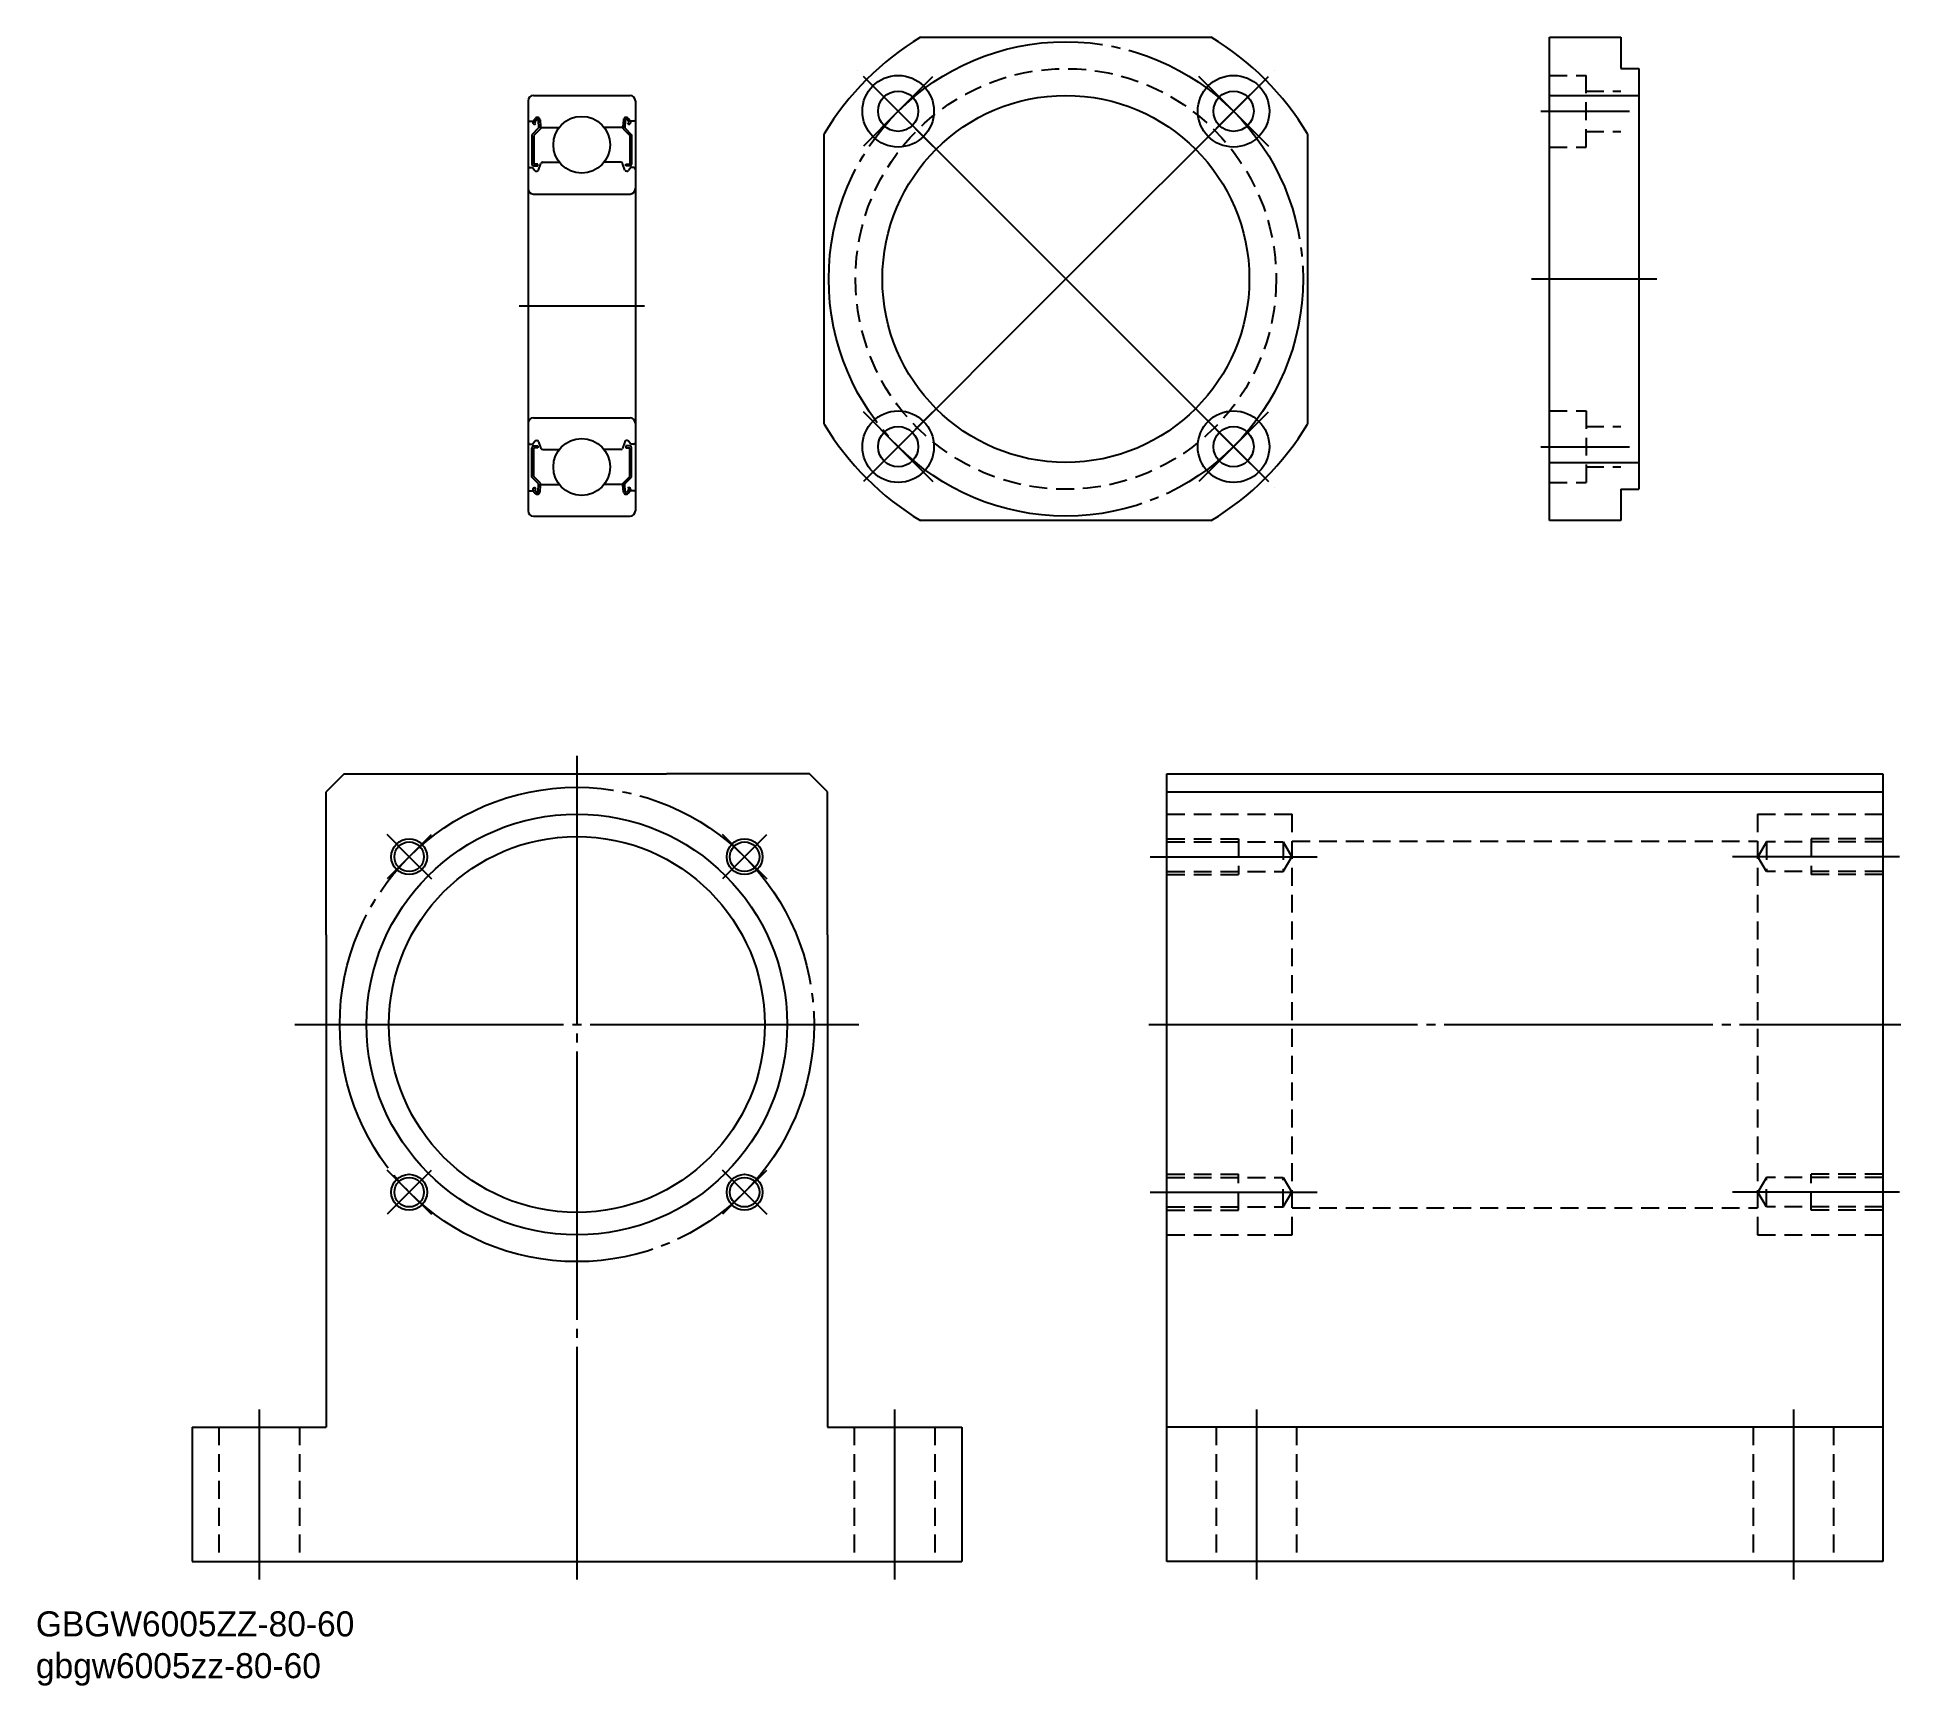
# Model space of a CAD drawing. Extents: x -157 to 51, y -46 to 138.
import ezdxf

# ---------------------------------------------------------------- set-up
doc = ezdxf.new("R2010")
doc.units = 0
doc.linetypes.add('CENTER', pattern=[33, 30, -1, 1, -1])
doc.linetypes.add('DASHED', pattern=[3, 2, -1])
doc.layers.get('0').update_dxf_attribs({"linetype": 'CONTINUOUS'})
doc.layers.add('CENTER', color=7, linetype='CONTINUOUS')

# ---------------------------------------------------------------- blocks, each defined once
blk = doc.blocks.new('*U2')
at = {"linetype": 'CONTINUOUS'}
for s, p in [('GBGW6005ZZ-80-60', (-157.16, -40.84)), ('gbgw6005zz-80-60', (-157.16, -45.51))]:
    blk.add_text(s, height=2.8, dxfattribs=at).set_placement(p)

msp = doc.modelspace()

# ---------------------------------------------------------------- linework, layer by layer
at = {"color": 7, "linetype": 'CONTINUOUS'}
for p, q in [((-58.29, 137.83), (-25.84, 137.83)), ((11.96, 83.83), (11.96, 137.83)), ((11.96, 137.83), (19.96, 137.83)), ((19.96, 137.83), (19.96, 134.33)), ((19.96, 134.33), (21.96, 134.33)), ((21.96, 134.33), (21.96, 87.33)), ((11.96, 131.33), (21.96, 131.33)), ((-69.07, 94.61), (-69.07, 127.06)), ((-15.07, 127.06), (-15.07, 94.61)), ((11.96, 90.33), (21.96, 90.33)), ((19.96, 87.33), (21.96, 87.33)), ((19.96, 87.33), (19.96, 83.83)), ((-25.84, 83.83), (-58.29, 83.83)), ((19.96, 83.83), (11.96, 83.83)), ((-122.71, 55.53), (-124.71, 53.53)), ((-122.71, 55.53), (-106.71, 55.53)), ((-106.71, 55.53), (-86.71, 55.53)), ((-70.71, 55.53), (-86.71, 55.53)), ((-68.71, 53.53), (-70.71, 55.53)), ((-30.78, -32.47), (-30.78, 55.53)), ((-30.78, -32.47), (-30.78, 55.53)), ((-30.78, 55.53), (49.22, 55.53)), ((49.22, 55.53), (49.22, -32.47)), ((-124.71, 37.53), (-124.71, 53.53)), ((-68.71, 37.53), (-68.71, 53.53)), ((-30.78, 53.53), (49.22, 53.53)), ((-124.71, 37.53), (-124.71, -17.47)), ((-68.71, 37.53), (-68.71, -17.47)), ((-139.71, -17.47), (-124.71, -17.47)), ((-139.71, -17.47), (-139.71, -32.47)), ((-68.71, -17.47), (-53.71, -17.47)), ((-53.71, -17.47), (-53.71, -32.47)), ((49.22, -17.47), (-30.78, -17.47)), ((-139.71, -32.47), (-53.71, -32.47)), ((49.22, -32.47), (-30.78, -32.47))]:
    msp.add_line(p, q, dxfattribs=at)
at = {"color": 3, "linetype": 'DASHED'}
for p, q in [((11.96, 133.57), (16.06, 133.57)), ((16.06, 125.57), (16.06, 133.57)), ((16.06, 131.82), (19.96, 131.82)), ((16.06, 127.32), (19.96, 127.32)), ((11.96, 125.57), (16.06, 125.57)), ((11.96, 96.09), (16.06, 96.09)), ((16.06, 96.09), (16.06, 88.09)), ((16.06, 94.34), (19.96, 94.34)), ((16.06, 89.84), (19.96, 89.84)), ((11.96, 88.09), (16.06, 88.09)), ((-30.78, 51.03), (-16.78, 51.03)), ((-16.78, 4.03), (-16.78, 51.03)), ((35.22, 51.03), (49.22, 51.03)), ((35.22, 51.03), (35.22, 4.03)), ((-30.78, 48.27), (-22.78, 48.27)), ((-30.78, 47.92), (-17.78, 47.92)), ((-22.78, 48.27), (-22.78, 44.27)), ((-17.78, 47.92), (-17.78, 44.62)), ((-17.78, 47.92), (-16.83, 46.27)), ((-16.78, 48.03), (35.22, 48.03)), ((36.22, 47.92), (35.27, 46.27)), ((36.22, 47.92), (36.22, 44.62)), ((49.22, 47.92), (36.22, 47.92)), ((41.22, 48.27), (41.22, 44.27)), ((49.22, 48.27), (41.22, 48.27)), ((-17.78, 44.62), (-16.83, 46.27)), ((36.22, 44.62), (35.27, 46.27)), ((-30.78, 44.62), (-17.78, 44.62)), ((-30.78, 44.27), (-22.78, 44.27)), ((49.22, 44.62), (36.22, 44.62)), ((49.22, 44.27), (41.22, 44.27)), ((-30.78, 10.79), (-22.78, 10.79)), ((-30.78, 10.44), (-17.78, 10.44)), ((-22.78, 6.79), (-22.78, 10.79)), ((-17.78, 7.14), (-17.78, 10.44)), ((-17.78, 10.44), (-16.83, 8.79)), ((36.22, 10.44), (35.27, 8.79)), ((36.22, 7.14), (36.22, 10.44)), ((49.22, 10.44), (36.22, 10.44)), ((41.22, 6.79), (41.22, 10.79)), ((49.22, 10.79), (41.22, 10.79)), ((-17.78, 7.14), (-16.83, 8.79)), ((36.22, 7.14), (35.27, 8.79)), ((-30.78, 7.14), (-17.78, 7.14)), ((-30.78, 6.79), (-22.78, 6.79)), ((-16.78, 7.03), (35.22, 7.03)), ((49.22, 7.14), (36.22, 7.14)), ((49.22, 6.79), (41.22, 6.79)), ((-30.78, 4.03), (-16.78, 4.03)), ((35.22, 4.03), (49.22, 4.03)), ((-136.71, -17.47), (-136.71, -32.47)), ((-127.71, -17.47), (-127.71, -32.47)), ((-65.71, -17.47), (-65.71, -32.47)), ((-56.71, -17.47), (-56.71, -32.47)), ((-25.28, -17.47), (-25.28, -32.47)), ((-16.28, -17.47), (-16.28, -32.47)), ((34.72, -17.47), (34.72, -32.47)), ((43.72, -17.47), (43.72, -32.47))]:
    msp.add_line(p, q, dxfattribs=at)
for p, q in [((-101.57, 131.32), (-90.77, 131.32)), ((-102.17, 130.72), (-102.17, 84.92)), ((-90.17, 130.72), (-90.17, 84.92)), ((-102.07, 128.47), (-101.61, 128.47)), ((-100.98, 127.7), (-101.73, 126.95)), ((-101.61, 128.47), (-101.36, 128.77)), ((-101.43, 128.06), (-101.58, 128.19)), ((-100.78, 127.62), (-101.53, 126.87)), ((-101.45, 128.34), (-101.2, 128.64)), ((-101.3, 128.21), (-101.45, 128.34)), ((-101.43, 128.06), (-101.3, 128.21)), ((-101.03, 128.58), (-100.98, 127.7)), ((-100.83, 128.6), (-100.76, 127.86)), ((-100.78, 128.09), (-100.78, 127.62)), ((-100.66, 127.77), (-98.67, 127.77)), ((-91.67, 127.77), (-93.66, 127.77)), ((-91.5, 128.6), (-91.57, 127.86)), ((-91.55, 128.09), (-91.55, 127.62)), ((-91.55, 127.62), (-90.8, 126.87)), ((-91.31, 128.58), (-91.35, 127.7)), ((-91.35, 127.7), (-90.6, 126.95)), ((-90.88, 128.34), (-91.13, 128.64)), ((-91.03, 128.21), (-90.88, 128.34)), ((-90.9, 128.06), (-91.03, 128.21)), ((-90.73, 128.47), (-90.98, 128.77)), ((-90.9, 128.06), (-90.75, 128.19)), ((-90.27, 128.47), (-90.73, 128.47)), ((-101.73, 126.95), (-101.73, 123.67)), ((-101.53, 126.87), (-101.53, 123.67)), ((-90.8, 126.87), (-90.8, 123.67)), ((-90.6, 126.95), (-90.6, 123.67)), ((-101.97, 123.27), (-101.67, 123.27)), ((-101.67, 123.27), (-101.39, 122.94)), ((-101.08, 123.67), (-101.53, 123.67)), ((-101.53, 123.47), (-101.08, 123.47)), ((-101.24, 122.87), (-101.17, 122.87)), ((-101.08, 123.47), (-101.08, 123.67)), ((-100.98, 123), (-100.72, 123.74)), ((-100.53, 123.87), (-98.67, 123.87)), ((-91.8, 123.87), (-93.66, 123.87)), ((-91.35, 123), (-91.62, 123.74)), ((-91.25, 123.47), (-91.25, 123.67)), ((-91.25, 123.67), (-90.8, 123.67)), ((-90.8, 123.47), (-91.25, 123.47)), ((-91.1, 122.87), (-91.16, 122.87)), ((-90.67, 123.27), (-90.94, 122.94)), ((-90.37, 123.27), (-90.67, 123.27)), ((-101.57, 120.32), (-90.77, 120.32)), ((-101.57, 95.32), (-90.77, 95.32)), ((-101.97, 92.37), (-101.67, 92.37)), ((-101.73, 88.69), (-101.73, 91.97)), ((-101.67, 92.37), (-101.39, 92.7)), ((-101.53, 92.17), (-101.08, 92.17)), ((-101.53, 88.77), (-101.53, 91.97)), ((-101.08, 91.97), (-101.53, 91.97)), ((-101.24, 92.77), (-101.17, 92.77)), ((-101.08, 92.17), (-101.08, 91.97)), ((-100.98, 92.64), (-100.72, 91.9)), ((-100.53, 91.77), (-98.67, 91.77)), ((-91.8, 91.77), (-93.66, 91.77)), ((-91.35, 92.64), (-91.62, 91.9)), ((-91.25, 92.17), (-91.25, 91.97)), ((-90.8, 92.17), (-91.25, 92.17)), ((-91.25, 91.97), (-90.8, 91.97)), ((-91.1, 92.77), (-91.16, 92.77)), ((-90.67, 92.37), (-90.94, 92.7)), ((-90.8, 88.77), (-90.8, 91.97)), ((-90.37, 92.37), (-90.67, 92.37)), ((-90.6, 88.69), (-90.6, 91.97)), ((-100.98, 87.94), (-101.73, 88.69)), ((-101.43, 87.58), (-101.58, 87.45)), ((-100.78, 88.02), (-101.53, 88.77)), ((-101.43, 87.58), (-101.3, 87.43)), ((-101.03, 87.06), (-100.98, 87.94)), ((-100.83, 87.04), (-100.76, 87.78)), ((-100.78, 87.55), (-100.78, 88.02)), ((-100.66, 87.87), (-98.67, 87.87)), ((-91.67, 87.87), (-93.66, 87.87)), ((-91.5, 87.04), (-91.57, 87.78)), ((-91.55, 88.02), (-90.8, 88.77)), ((-91.55, 87.55), (-91.55, 88.02)), ((-91.35, 87.94), (-90.6, 88.69)), ((-91.31, 87.06), (-91.35, 87.94)), ((-90.9, 87.58), (-91.03, 87.43)), ((-90.9, 87.58), (-90.75, 87.45)), ((-102.07, 87.17), (-101.61, 87.17)), ((-101.61, 87.17), (-101.36, 86.87)), ((-101.3, 87.43), (-101.45, 87.3)), ((-101.45, 87.3), (-101.2, 87)), ((-90.88, 87.3), (-91.13, 87)), ((-91.03, 87.43), (-90.88, 87.3)), ((-90.73, 87.17), (-90.98, 86.87)), ((-90.27, 87.17), (-90.73, 87.17)), ((-101.57, 84.32), (-90.77, 84.32)), ((-98.67, 84.32), (-98.67, 84.32)), ((-96.17, 84.32), (-96.17, 84.32))]:
    msp.add_line(p, q)
msp.add_circle((-42.07, 110.83), 23.5, dxfattribs=at)
at = {"color": 7, "linetype": 'CONTINUOUS'}
for centre, radius in [((-60.81, 129.57), 4), ((-23.33, 129.57), 4), ((-60.81, 129.57), 2.25), ((-42.07, 110.83), 20.5), ((-23.33, 129.57), 2.25), ((-60.81, 92.09), 4), ((-23.33, 92.09), 4), ((-60.81, 92.09), 2.25), ((-23.33, 92.09), 2.25), ((-96.71, 27.53), 23.5), ((-96.71, 27.53), 21), ((-115.45, 46.27), 1.65), ((-77.97, 46.27), 1.65), ((-115.45, 8.79), 1.65), ((-77.97, 8.79), 1.65)]:
    msp.add_circle(centre, radius, dxfattribs=at)
for centre in [(-96.17, 125.82), (-96.17, 89.82)]:
    msp.add_circle(centre, 3.17)
at = {"color": 3, "linetype": 'CONTINUOUS'}
for centre in [(-115.45, 46.27), (-77.97, 46.27), (-115.45, 8.79), (-77.97, 8.79)]:
    msp.add_circle(centre, 2, dxfattribs=at)
at = {"color": 7, "linetype": 'CONTINUOUS'}
for start, end in [(121.0027, 148.9973), (31.0027, 58.9973), (211.0027, 238.9973), (301.0027, 328.9973)]:
    msp.add_arc((-42.07, 110.83), 31.5, start, end, dxfattribs=at)
for centre, radius, start, end in [((-101.57, 130.72), 0.6, 90, 180), ((-90.77, 130.72), 0.6, 0, 90), ((-102.07, 128.57), 0.1, 180, 270), ((-101.45, 128.34), 0.2, 140.0012, 230.0863), ((-101.13, 128.57), 0.3, 4.9967, 140.0012), ((-101.13, 128.57), 0.1, 2.8198, 140.0023), ((-100.66, 127.87), 0.1, 184.9967, 270), ((-91.67, 127.87), 0.1, 270, 355.0033), ((-91.21, 128.57), 0.3, 39.9988, 175.0033), ((-91.21, 128.57), 0.1, 39.9977, 177.1802), ((-90.88, 128.34), 0.2, 309.9137, 39.9988), ((-90.27, 128.57), 0.1, 270, 0), ((-101.97, 123.07), 0.2, 90, 180), ((-101.53, 123.67), 0.2, 180, 270), ((-101.24, 123.07), 0.2, 219.9945, 270), ((-101.17, 123.07), 0.2, 270, 339.9921), ((-100.53, 123.67), 0.2, 90, 159.9921), ((-91.8, 123.67), 0.2, 20.0079, 90), ((-91.16, 123.07), 0.2, 200.0079, 270), ((-91.1, 123.07), 0.2, 270, 320.0055), ((-90.8, 123.67), 0.2, 270, 0), ((-90.37, 123.07), 0.2, 0, 90), ((-101.57, 120.92), 0.6, 180, 270), ((-90.77, 120.92), 0.6, 270, 0), ((-101.57, 94.72), 0.6, 90, 180), ((-90.77, 94.72), 0.6, 0, 90), ((-101.97, 92.57), 0.2, 180, 270), ((-101.53, 91.97), 0.2, 90, 180), ((-101.24, 92.57), 0.2, 90, 140.0055), ((-101.17, 92.57), 0.2, 20.0079, 90), ((-100.53, 91.97), 0.2, 200.0079, 270), ((-91.8, 91.97), 0.2, 270, 339.9921), ((-91.16, 92.57), 0.2, 90, 159.9921), ((-91.1, 92.57), 0.2, 39.9945, 90), ((-90.8, 91.97), 0.2, 0, 90), ((-90.37, 92.57), 0.2, 270, 0), ((-100.66, 87.77), 0.1, 90, 175.0033), ((-91.67, 87.77), 0.1, 4.9967, 90), ((-102.07, 87.07), 0.1, 90, 180), ((-101.45, 87.3), 0.2, 129.9137, 219.9988), ((-101.13, 87.07), 0.3, 219.9988, 355.0033), ((-101.13, 87.06), 0.1, 219.9977, 357.1802), ((-91.21, 87.07), 0.3, 184.9967, 320.0012), ((-91.21, 87.06), 0.1, 182.8198, 320.0023), ((-90.88, 87.3), 0.2, 320.0012, 50.0863), ((-90.27, 87.07), 0.1, 0, 90), ((-101.57, 84.92), 0.6, 180, 270), ((-90.77, 84.92), 0.6, 270, 0)]:
    msp.add_arc(centre, radius, start, end)
at = {"layer": 'CENTER', "color": 1, "linetype": 'CENTER'}
for p, q in [((-42.07, 110.83), (-65.4, 134.17)), ((-60.81, 129.57), (-64.7, 133.46)), ((-60.81, 129.57), (-56.92, 133.46)), ((-42.07, 110.83), (-18.73, 134.17)), ((-23.33, 129.57), (-27.22, 133.46)), ((-23.33, 129.57), (-19.44, 133.46)), ((-60.81, 129.57), (-64.7, 125.68)), ((-60.81, 129.57), (-56.92, 125.68)), ((-23.33, 129.57), (-27.22, 125.68)), ((-23.33, 129.57), (-19.44, 125.68)), ((11.01, 129.57), (20.93, 129.57)), ((-42.07, 110.83), (-65.4, 87.5)), ((-42.07, 110.83), (-18.73, 87.5)), ((9.96, 110.83), (23.96, 110.83)), ((-103.17, 107.82), (-89.17, 107.82)), ((-60.81, 92.09), (-64.7, 95.98)), ((-60.81, 92.09), (-56.92, 95.98)), ((-23.33, 92.09), (-27.22, 95.98)), ((-23.33, 92.09), (-19.44, 95.98)), ((-60.81, 92.09), (-64.7, 88.21)), ((-60.81, 92.09), (-56.92, 88.21)), ((-23.33, 92.09), (-27.22, 88.21)), ((-23.33, 92.09), (-19.44, 88.21)), ((11.01, 92.09), (20.93, 92.09)), ((-96.71, 57.53), (-96.71, -34.47)), ((-115.45, 46.27), (-117.92, 48.74)), ((-115.45, 46.27), (-112.97, 48.74)), ((-77.97, 46.27), (-80.45, 48.74)), ((-77.97, 46.27), (-75.5, 48.74)), ((-115.45, 46.27), (-117.92, 43.79)), ((-115.45, 46.27), (-112.97, 43.79)), ((-77.97, 46.27), (-80.45, 43.79)), ((-77.97, 46.27), (-75.5, 43.79)), ((-32.64, 46.27), (-13.99, 46.27)), ((51.08, 46.27), (32.43, 46.27)), ((-128.21, 27.53), (-65.21, 27.53)), ((-32.78, 27.53), (51.22, 27.53)), ((-115.45, 8.79), (-117.92, 11.27)), ((-115.45, 8.79), (-112.97, 11.27)), ((-77.97, 8.79), (-80.45, 11.27)), ((-77.97, 8.79), (-75.5, 11.27)), ((-115.45, 8.79), (-117.92, 6.32)), ((-115.45, 8.79), (-112.97, 6.32)), ((-77.97, 8.79), (-80.45, 6.32)), ((-77.97, 8.79), (-75.5, 6.32)), ((-32.64, 8.79), (-13.99, 8.79)), ((51.08, 8.79), (32.43, 8.79)), ((-132.21, -15.47), (-132.21, -34.47)), ((-61.21, -15.47), (-61.21, -34.47)), ((-20.78, -15.47), (-20.78, -34.47)), ((39.22, -15.47), (39.22, -34.47))]:
    msp.add_line(p, q, dxfattribs=at)
for centre in [(-42.07, 110.83), (-96.71, 27.53)]:
    msp.add_circle(centre, 26.5, dxfattribs=at)

# ---------------------------------------------------------------- block references
at = {"linetype": 'CONTINUOUS'}
msp.add_blockref('*U2', (0, 0), dxfattribs=at)

doc.saveas('drawing.dxf')
